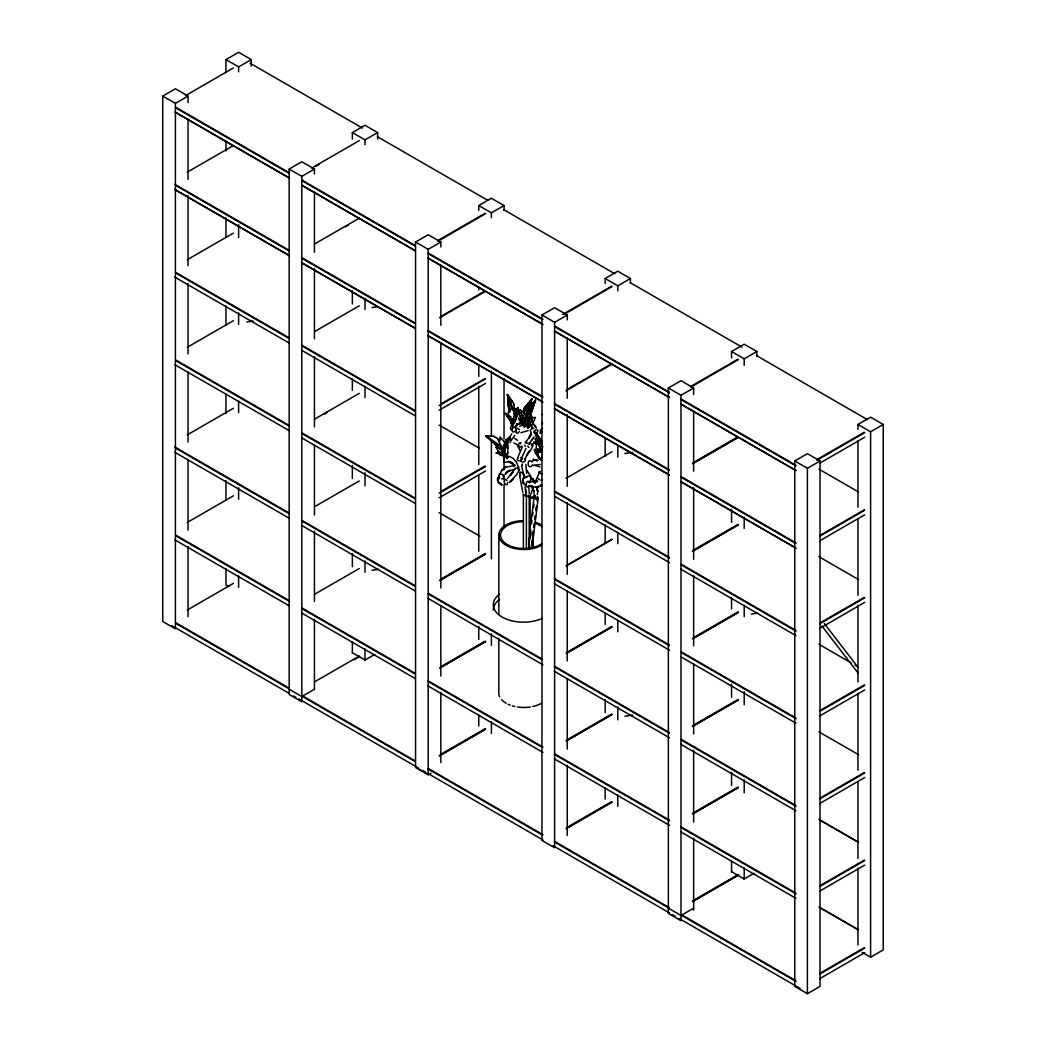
<?xml version="1.0" encoding="UTF-8"?>
<svg xmlns="http://www.w3.org/2000/svg" width="1046" height="1046" viewBox="0 0 1046 1046"><rect width="100%" height="100%" fill="white"/><g stroke="black" fill="none" stroke-linecap="round" stroke-linejoin="round"><path stroke-width="1.5" d="M507.532 482.52C507.755 487.606 502.721 483.187 504.499 480.271A2.105 1.281 86.3 0 1 505.414 479.33L506.957 480.48M525.327 495.961L525.327 495.085M528.923 497.203L528.923 496.314M529.198 545.777L529.198 537.657M529.407 542.312L529.407 537.435M512.579 421.172L512.462 425.055M525.981 495.02L525.811 494.235M528.766 420.427C533.225 413.013 533.382 420.845 529.341 424.388M505.689 443.112L505.767 441.817L505.885 444.707L504.839 446.485L505.323 445.949M522.385 418.505L522.477 420.701L526.19 419.511L528.805 421.839M517.783 411.693L517.025 415.249M525.275 419.681L525.288 418.086M528.845 419.812L535.513 400.173L527.615 414.281L528.073 425.8L528.675 422.558M523.065 482.049L523.157 478.741L526.295 476.61L523.445 478.218L525.406 476.963M505.14 443.386L505.283 441.791M517.875 412.32L517.195 415.968M524.621 407.692L531.917 398.931L524.046 412.987L524.621 407.718L524.098 409.339L524.595 407.744L524.229 408.463M533.97 401.912L527.851 409.627L527.615 414.281M528.923 407.914L527.629 412.124L531.093 405.273M522.399 418.478L522.294 419.799M537.029 448.721L536.193 447.387L536.794 442.314M514.567 409.431L513.926 404.567M509.572 482.18L516.711 474.727L519.457 469.549L517.535 468.15A2.197 0.706 10.4 0 0 515.743 467.941L507.402 478.61M512.618 421.185L513.285 418.478L513.508 419.551M527.289 410.019L527.563 406.829M514.122 423.329L514.253 421.813M514.253 421.839L514.384 420.466M525 423.604L525.262 421.891M536.899 444.681L536.977 443.883M528.792 421.708L528.884 419.76M527.315 409.967L525.68 416.818L528.217 408.947L527.825 409.692M507.532 443.269L509.637 437.816L506.107 439.438L505.375 441.059M514.684 410.79L514.397 414.412M499.295 442.249L499.491 440.863M538.389 449.087L538.219 451.663L538.585 450.081M530.662 524.883L534.101 497.36M534.258 496.144L534.401 495.046M530.139 535.029L530.753 530.165M531.564 523.68L531.969 520.45M532.571 515.586L532.976 512.344M533.578 507.48L533.983 504.237M529.943 538.481L530.753 531.996M535.186 496.902L535.33 495.804M530.217 538.664L530.832 533.8M529.341 548.535L529.747 545.293M537.291 494.758L537.722 491.267L536.376 486.586M531.904 543.436L532.309 540.207M532.911 535.356L533.316 532.113M533.931 527.262L534.323 524.02M534.937 519.169L535.343 515.94M536.153 509.467L536.546 506.225M531.813 544.94L532.427 540.076M533.029 535.212L533.434 531.969M534.035 527.106L534.441 523.876M535.055 519.012L535.46 515.77M536.062 510.906L536.676 506.042M531.93 548.405L538.232 497.922M524.111 420.767L524.098 421.891L525.589 422.767M539.984 449.754L539.867 450.617L540.481 448.59M537.552 498.275L537.644 497.517M504.094 447.688L504.434 447.047L504.198 450.525M528.596 424.833C530.61 419.224 525.432 425.055 528.478 420.923M542.011 451.924L542.364 449.231M505.741 447.871L505.937 446.681M526.256 418.871L526.007 421.185M498.563 477.434C493.346 481.84 508.33 489.097 498.144 481.997L502.028 484.86M514.227 412.111L514.423 410.686M541.567 460.332L538.912 458.318M540.926 480.402L541.397 479.486L542.469 480.062M513.834 423.369L517.051 415.262M525.184 422.702L524.844 424.558M528.818 421.643L528.282 424.702M514.096 411.823L514.37 410.79M530.1 425.683L530.191 424.506L527.72 423.081L527.629 421.25M532.61 496.968L530.087 497.412A1.7 0.981 0 0 1 529.812 496.785M499.504 440.915L500.25 436.927L501.047 438.065A8.525 6.485 54.3 0 0 502.132 439.294L505.126 443.151M507.846 453.036L507.572 443.243M507.964 452.565L507.362 454.108M505.244 441.817L505.414 441.02M504.25 462.358L503.597 456.54L504.25 462.358L508.709 461.731L511.873 462.816L508.212 461.273L513.834 464.829L511.01 462.28L513.442 464.725M528.439 425.787L528.648 424.833M530.819 433.672L530.296 436.705L531.146 432.822L528.635 438.431L530.544 435.463L525.837 442.079M520.097 422.231L520.869 420.963L521.614 423.918M524.687 423.473L524.922 422.218M523.785 411.863L524.504 407.914M527.38 413.092L527.746 411.104M522.425 420.1L524.373 422.309L524.661 425.539L524.883 424.545M527.053 414.909L527.393 413.039M528.478 425.787L528.256 426.768L526.988 417.955M524.674 459.207L529.538 450.957L526.478 455.311C529.184 452.225 537.134 443.386 528.884 443.491A2.955 0.758 25.9 0 0 529.067 443.922M524.334 421.42L524.477 424.571L524.909 422.336M527.066 414.857L526.478 417.838L526.753 416.478M523.968 482.533L524.321 484.625L525.877 484.899M502.355 451.597L503.845 444.38L508.173 441.726L505.728 440.039L505.963 440.863M528.099 409.143L528.753 410.477M529.538 496.51L528.596 495.111M541.109 459.717L542.168 455.337M541.423 458.213L541.057 459.73L538.01 455.128M518.306 469.497L518.685 466.477M501.884 470.19L499.125 475.185L499.426 477.473M505.323 445.204L504.041 449.231M514.07 465.143L513.939 465.562A3.883 1.321 76.8 0 0 513.874 466.124M514.148 419.08L513.926 419.93M527.537 406.881L530.963 400.291L525.445 417.485L527.589 411.326M502.995 447.322L503.322 446.25M505.78 447.845L504.865 450.512M519.627 447.44L521.836 446.041M505.649 445.361L505.846 444.694M513.612 420.976L513.259 422.1L512.265 420.178M510.723 417.393L510.958 416.648M528.544 407.848L531.917 398.931M508.474 412.111L510.003 408.659M533.029 422.78L535.487 417.38L532.872 417.707M533.316 422.035L532.087 424.938L530.4 425.304M532.636 489.044L530.257 495.791M504.394 451.859L504.904 450.486M516.109 429.488L515.979 429.841A1.935 1.817 -49.5 0 0 516.07 430.991L516.266 431.318M528.661 408.241L531.878 399.01M535.474 400.239L529.041 418.714L531.538 406.802L534.558 401.52L529.276 418.047M517.927 457.128L522.32 446.995M521.523 458.357L525.968 448.394M537.448 454.382L537.552 453.166L542.129 450.094M534.977 482.402L539.854 471.432A2.85 1.033 31.9 0 1 540.337 471.524M524.634 426.023L525.51 423.682M528.23 427.252L529.354 424.336M514.318 415.079L514.606 413.654M514.737 415.393L516.096 412.83L518.228 411.836M516.306 418.779L516.659 417.851M508.474 412.098L508.304 415.079L510.775 418.805M514.71 435.489L512.135 439.111M532.832 423.434L532.375 424.519M510.513 441.791L509.977 442.746M519.444 431.344C515.05 438.091 514.031 424.31 519.378 429.527M527.498 404.044L524.007 410.947L526.282 405.495L524.111 409.313L525.327 406.685M508.814 411.353L509.167 410.529M542.286 422.388L542.521 424.336M514.227 416.504L514.776 415.406M515.233 414.19L515.6 413.418M530.44 425.291L528.138 428.272M536.703 489.763L538.52 485.959M513.259 418.465L514.266 416.504M530.414 419.877L532.074 419.054M531.891 419.498L529.969 413.131M530.348 400.749L524.059 412.948L528.858 402.449L524.033 410.895M533.944 401.978L527.655 414.19L532.453 403.678L535.513 400.173M507.415 454.082L506.709 456.448M510.095 436.77L511.677 433.855M527.707 410.542L529.877 406.724L527.629 412.124L532.453 403.678L531.12 405.207M524.634 420.126L525.576 418.675L524.883 419.694M530.923 417.589L531.891 416.151L530.767 416.23M526.295 424.519L524.543 427.043M533.918 436.927L529.433 443.321M529.354 485.775C524.987 491.267 525.262 477.604 529.551 482.258A3.949 2.733 -67.7 0 1 529.747 482.899M515.22 420.61L515.796 419.694M514.514 422.976L515.796 419.198M499.125 475.185C501.609 471.262 506.486 478.976 501.505 478.885M675.128 916.178L672.251 914.609M528.805 420.44L527.969 422.283L528.622 421.773M515.613 430.704C510.566 436.025 511.167 423.081 515.783 428.298M542.521 431.737L540.115 433.397L540.442 430.337A3.373 1.608 -64.1 0 1 541.697 428.729L542.534 428.285M517.221 415.955L515.966 417.158M537.278 431.946L537.605 431.514A3.295 1.713 -28.1 0 0 537.892 430.285C536.546 427.984 531.839 432.377 534.872 433.149M519.444 445.936C516.463 449.257 519.234 440.837 520.712 442.863A3.386 1.046 -58.2 0 1 520.542 443.766M526.203 424.885L524.713 426.546M531.433 440.471L533.277 438.261M505.349 474.1L507.545 471.458L505.506 473.838L507.833 471.419L510.147 470.242L505.545 473.472L507.833 471.419L513.351 469.667M519.457 469.549L518.555 469.994M529.381 426.624L528.308 427.788M535.029 441.7L531.577 445.491L532.963 445.609M520.359 474.871L519.77 476.466L522.908 492.914M515.835 426.036L518.058 423.735L521.967 423.185L517.665 423.839L515.155 427.487L517.339 424.061L521.418 423.081M524.739 426.52L524.151 427.134L522.608 422.571M528.335 427.749L527.746 428.363L526.203 423.8L524.347 422.336L524.661 425.539M528.779 424.258L529.472 423.604M526.439 417.772L527.602 416.896M505.702 467.117L501.557 470.726L505.558 467.144L514.017 465.732M529.642 497.595L532.453 497.857M520.777 421.067C518.032 420.492 518.868 414.438 518.881 419.472L519.483 418.949M529.42 423.604L532.375 420.466M511.978 425.539C510.383 426.219 509.415 430.481 512.03 429.762M515.469 409.365L518.254 407.509L517.953 408.646A7.453 6.995 50.5 0 0 517.809 410.045L517.835 410.62M519.457 418.988L521.653 417.812L523.131 418.91M526.7 476.505C530.034 473.655 532.793 480.441 529.093 481.748A2.197 2.144 35.9 0 1 528.465 481.892M519.692 415.275L517.286 411.836L512.919 410.228L516.554 408.568M521.902 414.713L520.83 413.078L516.515 411.457L520.15 409.797M524.399 475.786L523.366 477.708M498.249 440.052L500.328 439.712M505.532 440.314L509.637 437.816M532.218 418.021L532.924 417.694M522.595 424.859L519.64 426.441M188.045 96.088L175.401 103.384L175.401 628.816L162.758 621.52L162.758 96.088L175.401 88.792L188.045 96.088L188.045 102.613M225.962 72.658L225.962 59.596L238.606 52.3L251.236 59.596L251.236 66.081M185.482 95.644L233.35 67.964M225.962 59.596L238.606 66.892L251.236 59.596M187.273 172.145L233.35 145.551M314.441 169.06L301.797 176.356L301.797 701.801L289.167 694.492L289.167 169.06L301.797 161.764L314.441 169.06L314.441 173.963M352.358 139.105L352.358 132.567L365.002 125.272L377.645 132.567L377.645 139.105M311.734 168.04L359.249 140.648M316.088 166.183L318.899 164.562M352.358 132.567L365.002 139.876L377.645 132.567M187.273 259.722L233.35 233.127M314.532 244.006L359.249 218.235M345.585 226.747L348.396 225.125M187.273 347.298L233.35 320.691M431.004 773.151L428.206 774.772L415.563 767.476L415.563 242.044L428.206 234.735L440.837 242.044L440.837 246.934M478.754 210.416L478.754 205.552L491.398 198.256L504.041 205.552L504.041 210.442M437.633 240.724L485.109 213.306M437.777 241.299L485.645 213.619M415.563 242.044L428.206 249.34L440.837 242.044M478.754 205.552L491.398 212.848L504.041 205.552M314.532 331.582L359.249 305.811M187.273 434.875L233.35 408.267M440.431 316.703L485.109 290.906M439.568 317.814L485.645 291.206M314.532 419.158L359.249 393.374M324.522 414.059L327.32 412.438M541.959 315.016L554.602 322.312L554.602 847.744L541.959 840.448L541.959 315.016L554.602 307.72L567.246 315.016L567.246 319.906M605.163 283.427L605.163 278.524L617.794 271.228L630.437 278.524L630.437 283.427M187.273 522.438L233.35 495.843M562.643 314.506L611.505 286.29M564.173 314.284L612.041 286.591M554.602 322.312L567.246 315.016M605.163 278.524L617.794 285.82L630.437 278.524M440.431 404.266L485.109 378.469M439.176 405.652L485.527 378.9M439.176 410.202L485.527 383.437M314.532 506.735L359.249 480.951M566.827 389.674L611.505 363.877M565.964 390.786L612.041 364.191M187.273 610.014L233.35 583.407M440.431 491.842L485.109 466.045M439.176 493.228L485.527 466.477M439.176 497.778L485.527 471.014M668.355 387.988L680.998 395.283L680.998 920.728L668.355 913.433L668.355 387.988L680.998 380.692L693.642 387.988L693.642 394.512M731.559 357.994L731.559 351.508L744.203 344.199L756.833 351.508L756.833 356.398M314.532 594.298L359.249 568.527M690.438 386.667L737.901 359.262M690.975 386.981L738.437 359.576M680.998 395.283L693.642 387.988M731.559 351.508L744.203 358.804L756.833 351.508M565.964 478.362L612.041 451.754M440.431 579.419L485.109 553.622M439.568 580.53L485.645 553.922M440.575 579.994L485.527 554.04M693.223 462.646L737.901 436.849M314.532 681.874L359.249 656.104M692.36 463.77L738.437 437.163M693.38 463.221L738.319 437.28M354.006 659.751L359.628 656.509M314.441 689.249L301.797 696.544L289.167 689.249M374.834 654.378L365.002 660.052L352.358 652.756M565.964 565.938L612.041 539.331M566.984 565.389L611.923 539.448M794.764 460.972L807.394 453.663L820.038 460.972L820.038 986.404L807.394 993.7L794.764 986.404L794.764 460.972L807.394 468.268L820.038 460.972M857.955 429.344L857.955 424.48L870.599 417.184L883.242 424.48L883.242 949.912L870.599 957.208L862.179 952.344M440.431 666.982L485.109 641.185M439.568 668.106L485.645 641.499M440.575 667.557L485.527 641.616M816.834 459.652L864.31 432.233M816.965 460.227L864.715 432.665M857.955 424.48L870.599 431.776L883.242 424.48M819.619 463.286L864.715 437.215M693.223 550.222L737.901 524.425M692.36 551.334L738.437 524.739M693.38 550.797L738.319 524.857M566.827 652.39L611.505 626.593M565.964 653.502L612.041 626.907M566.984 652.966L611.923 627.025M440.431 754.558L485.109 728.761M819.619 535.63L864.31 509.833M439.568 755.67L485.645 729.075M439.176 755.944L485.527 729.193M819.776 536.206L864.715 510.252M819.619 540.874L864.715 514.802M693.223 637.799L737.901 612.002M692.36 638.91L738.437 612.302M693.38 638.374L738.319 612.42M566.827 739.967L611.505 714.17M565.964 741.078L612.041 714.47M566.984 740.542L611.923 714.588M819.619 623.194L864.31 597.397M819.776 623.769L864.715 597.828M819.619 628.45L864.715 602.365M693.223 725.362L737.901 699.565M692.36 726.486L738.437 699.879M693.38 725.937L738.319 699.996M566.827 827.53L611.505 801.746M565.964 828.654L612.041 802.047M566.984 828.105L611.923 802.164M819.619 710.77L864.31 684.973M819.776 711.345L864.715 685.405M819.619 716.026L864.715 689.942M693.223 812.938L737.901 787.141M692.36 814.05L738.437 787.455M693.38 813.513L738.319 787.573M819.619 798.346L864.31 772.549M819.776 798.922L864.715 772.968M819.619 803.603L864.715 777.518M693.223 900.514L737.901 874.718M692.36 901.626L738.437 875.031M693.38 901.09L738.319 875.136M693.642 908.176L680.998 915.472L668.355 908.176M754.035 873.305L744.203 878.98L731.559 871.684M819.619 885.91L864.31 860.126M819.776 886.485L864.715 860.544M819.619 891.166L864.715 865.094M819.619 973.486L864.31 947.689M819.776 974.061L864.715 948.121M819.619 978.742L864.715 952.658M539.121 451.506L537.461 452.003A2.367 1.804 -56.8 0 1 536.323 451.101L536.193 450.551M510.003 408.685L513.926 408.319L514.58 409.679M513.259 427.526L512.383 428.612A1.935 1.817 -49.5 0 0 512.331 429.004M532.283 497.961L533.159 496.968A2.236 1.294 0 0 0 532.911 496.392M506.735 457.586L507.846 457.05L504.878 455.611M542.103 485.436L537.932 487.005L533.329 487.135M518.881 419.472L522.595 418.269M537.304 481.147L533.852 482.245L537.618 481.343L529.812 481.879M526.726 420.139L526.073 419.551L522.503 420.662L525.249 419.041L527.432 420.963M522.477 418.322L518.881 418.818M532.283 461.09L535.526 459.939M528.165 430.638L520.921 432.691M511.755 408.803L513.874 408.345C511.18 410.738 512.815 406.423 513.926 408.319M506.369 457.703L499.047 453.886M540.194 464.385L533.029 465.535M246.791 321.985L253.224 321.044M372.023 307.563L378.404 306.622M624.815 453.519L632.804 452.343M372.023 570.279L378.404 569.351M751.224 614.067L757.605 613.126M624.815 716.235L632.804 715.059M522.477 420.047L526.073 419.551M504.277 454.173L504.708 455.311L499.138 451.532L495.843 452.996L500.38 453.964M512.919 410.228L514.423 410.228M516.515 411.457L518.018 411.457M507.911 456.906L506.748 456.422M534.114 465.287L540.011 466.83M525.04 477.316L526.936 477.473M514.384 410.241L516.358 410.777L518.306 413.484M517.979 411.47L519.954 412.006L522.778 415.55M537.631 460.436L533.552 459.456L537.029 460.685M499.727 447.858L498.406 447.649A7.4 2.014 16.1 0 1 496.981 447.387L495.739 447.1L497.438 449.453M537.84 460.502L533.094 459.508L536.807 460.423M500.341 453.964L505.14 455.52M502.695 454.487L503.531 454.67M506.107 455.206L506.761 456.723L502.786 452.63M533.552 459.456L536.807 460.593M533.865 428.546C532.192 427.801 528.975 430.507 530.871 431.867M497.112 438.143L493.32 436.208L485.789 435.751L495.425 443.87L506.447 455.193L503.597 451.022M493.372 436.247L494.47 436.587M508.212 456.88L506.552 456.396M513.926 442.903L518.371 445.609M512.958 410.215L517.286 411.836M516.554 411.444L520.882 413.065M517.142 411.784L513.612 409.757M520.738 413.026L517.208 410.986M539.448 479.722L537.605 478.284M506.591 456.357L505.166 455.742L505.859 456.056M508.513 456.134L513.207 458.292L516.384 462.057M531.329 498.419L529.825 497.112M499.962 454.958L500.72 455.376M539.762 458.789L540.573 459.246M520.071 471.811L524.059 474.178M250.086 63.205L362.439 128.083M377.384 136.699L487.776 200.335M503.78 209.684L614.734 273.738M630.176 282.655L741.993 347.115M756.585 355.64L867.526 419.694M818.887 469.092L858.491 491.96M162.758 96.088L175.401 103.384M289.167 169.06L301.797 176.356M176.173 107.503L289.311 172.825M302.072 180.187L415.21 245.509M428.468 253.158L543.018 319.291M554.864 326.143L669.414 392.276M681.273 399.114L795.823 465.248M175.65 107.803L289.402 173.479M301.536 180.487L415.301 246.176M427.945 253.472L541.697 319.148M554.341 326.444L669.505 392.93M680.737 399.415L795.901 465.915M175.65 112.353L289.402 178.029M301.536 185.037L415.301 250.713M427.945 258.009L541.697 323.685M554.341 330.994L669.505 397.48L554.864 331.399M680.737 403.965L795.901 470.452M174.76 111.935L289.311 178.068M302.072 185.443L415.21 250.752M428.468 258.414L543.018 324.548M681.273 404.371L795.823 470.504M174.76 184.279L289.311 250.412M302.072 257.774L415.21 323.096M428.468 330.745L543.018 396.892M554.864 403.73L669.414 469.863M681.273 476.701L795.823 542.835M175.65 185.39L289.402 251.079M301.536 258.074L415.301 323.763M427.945 331.059L541.697 396.735M554.341 404.031L669.505 470.517M680.737 477.015L795.901 543.502M818.887 556.668L858.491 579.536M175.65 189.941L289.402 255.616M301.536 262.624L415.301 328.3M427.945 335.596L541.697 401.285M554.341 408.581L669.505 475.067L554.864 408.986M680.737 481.552L795.901 548.039M174.76 189.535L289.311 255.669M302.072 263.03L415.21 328.352M428.468 336.001L543.018 402.135M681.273 481.958L795.823 548.091M176.173 272.666L289.311 337.976M302.072 345.35L415.21 410.66M554.864 491.306L669.414 557.44M681.273 564.278L795.823 630.411M175.65 272.967L289.402 338.643M301.536 345.651L415.301 411.326M439.176 425.121L479.29 448.172M554.341 491.607L669.505 558.093M680.737 564.579L795.901 631.065M818.887 644.244L851.418 663.02M854.896 665.125L858.491 667.1M174.76 277.098L289.402 343.193M301.536 350.201L415.301 415.877M554.341 496.144L669.505 562.643M680.737 569.129L795.901 635.615M176.173 360.242L289.311 425.552M302.072 432.926L415.21 498.236M554.864 578.869L669.414 645.003M681.273 651.854L795.823 717.987M175.65 360.543L289.402 426.219M301.536 433.227L415.301 498.903M439.176 512.684L479.905 536.206M554.341 579.183L669.505 645.67M680.737 652.155L795.901 718.641M818.887 731.821L858.491 754.676M174.76 364.675L289.402 430.769M301.536 437.764L415.301 503.453M554.341 583.72L669.505 650.207M680.737 656.705L795.901 723.191M174.76 446.995L289.311 513.128M302.072 520.49L415.21 585.812M428.402 593.435L541.684 658.836M554.864 666.446L669.414 732.579M681.273 739.417L795.823 805.551M818.887 819.384L858.491 842.252M175.65 448.119L289.402 513.795M301.536 520.803L415.301 586.479M427.945 593.775L541.697 659.451M554.341 666.747L669.505 733.246M680.737 739.731L795.901 806.218M819.776 819.999L857.694 841.899M174.76 452.251L289.402 518.332M301.536 525.34L415.301 591.016M427.945 598.325L543.018 664.864M554.341 671.297L669.505 737.783M680.737 744.268L795.901 810.755M176.173 535.382L289.311 600.705M302.072 608.066L415.21 673.389M428.468 681.038L543.018 747.171M554.864 754.022L669.414 820.156M681.273 826.994L795.823 893.127M818.887 906.96L858.491 929.829M175.65 535.683L289.402 601.372M301.536 608.367L415.301 674.055M427.945 681.351L541.697 747.027M554.341 754.323L669.505 820.809M680.737 827.294L795.901 893.794M819.776 907.575L857.694 929.463M174.76 539.814L289.402 605.909M301.536 612.917L415.301 678.593M427.945 685.888L543.018 752.427M554.341 758.873L669.505 825.359M680.737 831.845L795.901 898.331M228.773 586.649L225.962 585.028L225.962 568.71M176.173 622.958L289.311 688.268M302.072 695.642L415.21 760.952M428.468 768.614L543.018 834.747M554.864 841.585L669.414 907.732M681.273 914.57L795.823 980.703M175.65 623.259L289.402 688.935M301.536 695.943L415.301 761.619M427.945 768.915L541.697 834.603M554.341 841.899L669.505 908.386M680.737 914.871L795.901 981.357M171.936 625.756L289.402 693.485M293.547 695.982L295.926 697.251M298.738 698.872L418.112 767.79M425.134 771.843L422.806 770.601M427.945 773.465L543.018 840.003M552.929 845.626L669.505 912.936M679.338 918.61L800.059 988.405M415.563 767.123L428.206 774.419M522.124 411.196L520.11 409.81M518.528 409.967L516.907 408.842M507.663 457.442L504.473 454.905M522.085 411.209L525.877 416.073M518.489 409.98L519.548 410.725M538.952 458.305C537.657 456.174 537.343 448.891 533.996 450.107A9.283 2.994 -5.1 0 1 534.48 450.617L535.513 453.18M517.535 440.353L514.645 438.431M520.751 421.107L522.582 422.597M531.826 427.997L532.715 427.984A3.203 0.785 46.9 0 0 532.113 426.794L530.544 425.055M505.767 440.157L508.173 441.726M525.04 420.204L520.751 417.001M526.295 419.59L524.347 418.23M521.326 421.486L522.307 422.231M533.983 442.576L536.271 444.184M534.061 442.628L536.52 444.367M523.405 474.426L524.151 475.42M515.181 469.288L514.828 469.026A3.282 1.059 10.4 0 1 514.645 468.307M527.733 446.106L528.949 447.518M523.641 419.041L524.464 419.668M485.841 435.803L501.949 446.864L500.001 448.747L490.208 439.398L497.818 446.407L495.438 443.87L497.255 445.701M509.664 416.06L504.499 412.673L507.755 417.262M540.298 485.239L540.782 484.873M533.63 442.118L536.69 444.668M496.51 444.89L500.053 448.786M524.504 445.204L525.354 446.289M490.208 439.398L498.785 447.479L493.974 442.576M524.386 418.217L523.235 416.517M520.79 416.988L519.77 415.759M492.182 441.046L498.785 447.479M505.911 455.912L506.761 456.723M497.569 438.47L502.812 449.427M528.06 420.897L528.766 421.852M514.697 464.869L515.194 465.575M542.273 441.164L534.454 431.92L537.317 433.345L537.396 436.94M505.1 455.52L507.31 458.749M523.418 416.975L521.849 414.726M519.744 420.322L519.051 419.315M538.585 450.63L539.461 451.611M509.297 439.817L510.03 440.693M507.911 399.624L508.84 409.483L507.467 394.564L512.252 401.036M507.467 394.564L512.579 409.064M538.625 450.643L536.99 448.708M539.409 451.584L540.167 452.46M529.302 443.988L525.288 442.249A2.955 0.758 25.9 0 0 525.759 442.981M527.171 420.57L527.681 421.616M523.575 419.341L523.837 419.734M505.689 456.161L506.735 457.599M537.147 452.068L537.997 453.363M824.34 623.547L857.968 667.296M821.986 626.057L858.243 673.232M539.278 458.579L535.46 453.193M498.092 438.993L498.641 439.725M525.903 423.46L527.053 426.402M531.969 462.005C526.726 456.618 526.988 470.844 532.061 465.562A3.831 3.308 60.5 0 0 532.322 464.895M536.258 427.736L533.486 423.983L536.088 427.657M525.824 416.086L526.373 416.792M522.229 414.857L523.615 417.367M506.709 415.798L509.402 419.629M502.825 452.643L501.309 449.192M531.093 476.662L526.713 470.19M505.061 453.245L505.623 454.069M505.244 453.48L503.662 451.074M509.363 419.603L509.964 420.466M520.764 412.725L521.209 413.392M535.264 483.134L532.061 478.31L534.611 482.193M509.925 420.427L512.161 426.101M526.334 416.792L527.04 417.942M535.539 450.238L535.291 448.917M497.386 449.44L498.419 451.218M534.728 482.271L532.519 478.623L534.781 482.598M539.605 459.233L539.226 458.579M542.325 414.386L542.456 414.661M519.417 414.883L519.823 415.746M538.808 443.033L534.951 438.549L536.376 441.046M532.885 479.094L534.872 482.716M539.187 437.202L542.181 443.439L537.722 435.554L542.599 446.72L534.48 431.985L539.788 447.335L540.246 451.349M510.971 440.261C512.788 443.229 508.421 434.116 509.677 437.568M542.22 442L540.468 438.732L542.207 443.203M518.097 446.799L520.097 450.604M536.127 433.776L542.599 446.72M513.612 403.913L512.239 400.971M523.144 416.203L523.562 417.367M513.599 403.848L514.214 405.364M531.433 485.71L533.97 491.489L531.708 486.037L533.878 491.228L534.611 497.281M539.788 447.335L537.552 438.339M538.755 443.02L539.121 443.766M512.095 425.944L511.442 423.552M504.185 450.473L505.676 453.323L502.302 451.597M514.122 412.281L514.58 413.68M527.393 414.203L527.785 415.144M536.337 441.033L536.846 442.327M505.427 444.942L505.898 446.72M505.388 444.968L505.702 445.766M510.775 418.792L513.089 424.702M512.605 423.473L513.207 424.977M505.506 453.742L503.937 449.087M498.367 451.218L498.877 452.748M516.489 462.188L518.489 467.575M513.638 423.931L511.821 418.831M523.222 424.493L523.458 425.173M539.082 443.752L539.331 444.511M527.053 426.088L527.289 426.82M523.458 424.859L523.693 425.578M504.551 451.101L503.976 449.087M536.48 487.044L537.709 490.966M507.48 394.669L509.768 411.771L507.48 394.669L511.821 408.646M531.682 478.715L531.355 477.996A1.334 1.151 -86.1 0 0 530.793 477.617M511.755 424.872L512.135 426.062M536.493 487.175L537.736 491.228M509.245 396.735L512.684 408.908M512.109 408.986L508.356 395.61M508.134 402.043L509.324 411.274L507.925 399.716L509.742 411.823M523.222 424.545L522.752 422.309M512.841 420.976L513.011 421.786M524.072 477.407L521.627 465.378M526.504 494.143L524.961 486.808M519.77 472.884L520.477 476.178M508.644 408.385L508.591 407.443M526.334 423.538L526.569 424.781M514.488 415.053L514.724 416.308M511.141 421.734L511.455 423.565M514.397 414.386L514.501 415.066M527.341 419.538L527.511 420.701M539.697 446.184L539.566 445.335L540.181 450.604L540.076 449.898M530.584 485.828L530.753 486.416A1.412 1.111 -42.6 0 0 531.551 486.808L532.571 486.455A1.674 1.321 -42.6 0 0 532.872 486.181M508.317 404.174L509.297 411.209M527.929 423.538L528.138 425.382M507.572 444.249L507.715 445.688M540.063 448.59L540.22 451.297M513.586 420.701L513.834 423.447L513.599 420.78M525.877 464.359L526.635 473.328M528.74 485.906L529.289 493.477M525.471 488.835L525.942 495.281M507.82 447.073L507.872 448.381M529.407 496.772L529.198 497.007M525.811 495.543L525.602 495.778M870.599 431.776L870.599 957.208M857.955 440.693L857.955 507.192M857.955 518.581L857.955 595.37M857.955 605.176L857.955 681.966M857.955 693.406L857.955 770.196M857.955 781.637L857.955 858.426M857.955 868.219L857.955 945.009M807.394 468.268L807.394 993.7M744.203 358.804L744.203 365.329M744.203 517.077L744.203 528.505M744.203 605.203L744.203 616.617M744.203 691.681L744.203 704.743M744.203 779.806L744.203 792.855M744.203 867.918L744.203 879.346M731.559 509.324L731.559 522.399M731.559 597.554L731.559 608.994M731.559 684.149L731.559 697.224M731.559 772.379L731.559 785.441M731.559 860.597L731.559 872.037M693.642 410.83L693.642 471.21M693.642 487.528L693.642 559.322M693.642 575.64L693.642 645.813M693.642 663.765L693.642 733.926M693.642 750.244L693.642 822.051M693.642 838.369L693.642 910.164M617.794 285.82L617.794 290.723M617.794 445.74L617.794 457.167M617.794 532.218L617.794 543.645M617.794 620.343L617.794 631.758M617.794 706.821L617.794 719.883M617.794 794.947L617.794 806.361M605.163 438.444L605.163 456.396M605.163 524.922L605.163 542.874M605.163 613.048L605.163 624.462M605.163 699.526L605.163 712.588M605.163 787.638L605.163 799.066M567.246 337.858L567.246 398.238M567.246 414.556L567.246 486.351M567.246 502.668L567.246 574.463M567.246 590.781L567.246 660.954M567.246 678.906L567.246 749.067M567.246 765.384L567.246 835.558M533.159 531.25L533.159 547.568M531.669 497.778L531.669 498.55M530.126 495.66L530.126 531.59M529.184 496.589L529.184 548.849M528.923 537.827L528.923 549.202M526.4 495.66L526.4 547.921M523.392 548.745L523.392 494.418A1.321 0.758 0 0 0 525 495.346M504.041 378.521L504.041 438.902M504.041 447.06L504.041 451.95M504.041 456.841L504.041 469.902M504.041 474.792L504.041 479.696M504.041 484.586L504.041 527.014M498.824 534.336L498.824 614.107M498.824 638.413L498.824 693.773A25.026 14.448 0 0 0 499.635 696.754M491.398 212.848L491.398 217.738M491.398 371.134L491.398 436.404M491.398 439.66L491.398 558.786M491.398 633.85L491.398 645.277M491.398 721.962L491.398 733.39M478.754 286.63L478.754 289.873M478.754 365.015L478.754 376.442M478.754 386.249L478.754 464.672M478.754 474.479L478.754 551.268M478.754 626.423L478.754 639.498M478.754 714.653L478.754 726.081M440.837 264.886L440.837 325.254M440.837 343.206L440.837 587.983M440.837 605.922L440.837 676.095M440.837 692.413L440.837 762.573M428.206 249.34L428.206 774.772M365.002 139.876L365.002 144.766M365.002 298.149L365.002 309.577M365.002 386.275L365.002 397.689M365.002 472.753L365.002 485.815M365.002 560.878L365.002 572.293M365.002 648.991L365.002 660.418M352.358 290.853L352.358 303.915M352.358 378.979L352.358 390.393M352.358 465.457L352.358 478.519M352.358 553.569L352.358 566.631M352.358 641.695L352.358 653.109M314.441 191.902L314.441 252.282M314.441 268.6L314.441 338.773M314.441 356.712L314.441 426.886M314.441 444.838L314.441 514.998M314.441 531.316L314.441 601.489M314.441 619.441L314.441 689.602M238.606 66.892L238.606 71.756M238.606 224.72L238.606 237.795M238.606 312.95L238.606 324.391M238.606 401.18L238.606 412.608M238.606 487.763L238.606 499.204M238.606 575.993L238.606 587.434M225.962 141.184L225.962 150.977M225.962 217.882L225.962 237.468M225.962 305.994L225.962 325.581M225.962 394.12L225.962 413.693M225.962 480.598L225.962 500.184M188.045 118.93L188.045 179.311M188.045 195.628L188.045 265.789M188.045 283.741L188.045 353.914M188.045 371.853L188.045 442.027M188.045 459.979L188.045 530.139M188.045 546.457L188.045 616.63M537.069 500.524A1.556 0.863 11 0 1 537.278 501.178M537.173 496.824A2.092 1.151 11 0 1 537.749 498.68A2.092 1.151 11 0 1 534.571 498.249A2.092 1.151 11 0 1 535.173 496.562M537.213 497.229A1.543 0.85 11 0 1 537.252 498.471A1.543 0.85 11 0 1 535.068 498.171A1.543 0.85 11 0 1 535.121 496.942M539.043 471.733A2.471 0.889 31.9 0 0 539.514 472.727L541.58 474.178A2.85 1.033 31.9 0 0 542.155 474.413M524.556 458.933A2.249 1.634 -13.4 0 1 524.477 461.495A2.249 1.634 -13.4 0 1 521.13 461.312A2.249 1.634 -13.4 0 1 522.477 458.815M522.385 465.039A1.347 0.981 -13.4 0 1 522.412 464.084M528.596 496.575A1.321 0.758 0 0 1 526.988 495.647M521.562 459.521A2.249 1.634 -13.4 0 1 518.058 460.528A2.249 1.634 -13.4 0 1 518.371 457.808M520.503 457.52A2.249 1.634 -13.4 0 1 521.719 458.684M507.035 441.137A3.439 1.111 86.9 0 1 506.748 442.863M541.501 545.306A25.026 14.448 0 0 1 500.942 540.965A25.026 14.448 0 0 1 522.503 520.66M535.173 522.216A25.026 14.448 0 0 1 541.501 524.883M541.501 703.239A25.026 14.448 0 0 1 532.78 706.508M530.283 706.978A25.026 14.448 0 0 1 517.339 706.978M514.841 706.508A25.026 14.448 0 0 1 512.448 705.893M510.173 705.135A25.026 14.448 0 0 1 508.055 704.246M506.12 703.239A25.026 14.448 0 0 1 501.518 699.578M541.867 543.541A23.234 13.415 0 0 1 503.113 541.187A23.234 13.415 0 0 1 522.595 521.692M536.467 523.837A23.234 13.415 0 0 1 541.867 526.648M493.307 610.027A30.138 17.403 0 0 1 499.53 599.436M542.416 618.291A30.138 17.403 0 0 1 502.407 617.232A30.138 17.403 0 0 1 499.53 594.18M523.157 478.741L523.118 482.703L523.157 478.741M523 479.343L523.314 483.317L523 479.343M498.694 476.963L498.001 481.5L498.694 476.963M498.079 480.402L498.942 476.571L498.079 480.402M530.034 401.69L525.707 416.739L530.034 401.69M512.919 471.851L510.409 475.472L512.919 471.851M517.339 424.061L515.26 426.964L517.665 423.839L515.495 426.467L517.665 423.839L521.692 423.068L517.339 424.061M513.285 479.133L509.324 482.232L513.298 479.173M488.051 437.62L485.867 435.816L499.975 448.708L488.051 437.62"/></g></svg>
